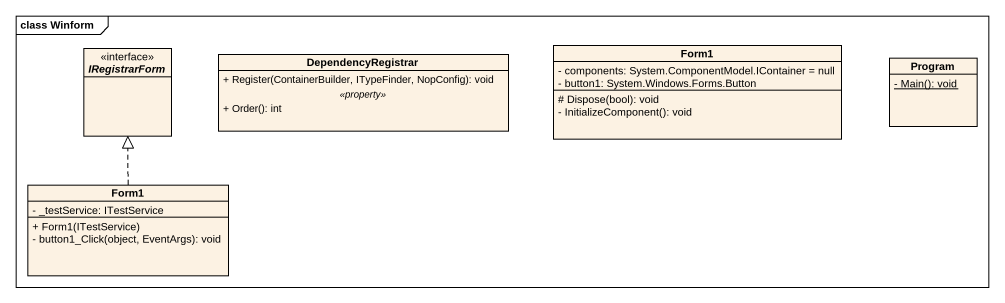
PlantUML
@startuml
mainframe class Winform
hide circle
hide empty members
skinparam classAttributeIconSize 0
interface IRegistrarForm
class DependencyRegistrar {
  + Register(ContainerBuilder, ITypeFinder, NopConfig): void
  .. <<property>> ..
  + Order(): int
}
class Form1 {
  - components: System.ComponentModel.IContainer = null
  - button1: System.Windows.Forms.Button
  # Dispose(bool): void
  - InitializeComponent(): void
}
class Program {
  {static} - Main(): void
}
class "Form1" as Form1_2 {
  - _testService: ITestService
  + Form1(ITestService)
  - button1_Click(object, EventArgs): void
}
Form1_2 .up.|> IRegistrarForm
@enduml
